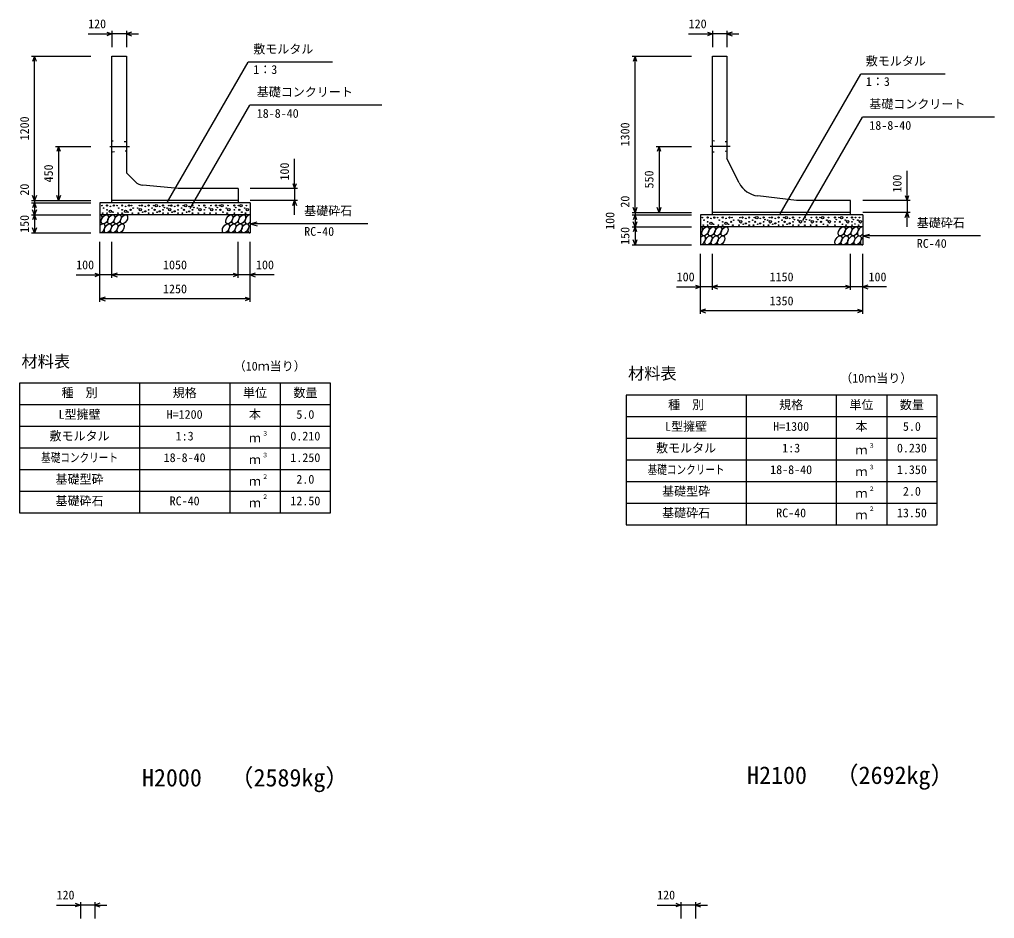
# Model space of a CAD drawing. Units: millimetres, scale not verified. Extents: x -50400 to 50400, y -17820 to 17820.
# Drawn here: x 26505 to 34622, y 994 to 8478 of the extents above; entities that cross this region are included whole.
import ezdxf
from ezdxf.enums import TextEntityAlignment as Align

# ---------------------------------------------------------------- set-up
doc = ezdxf.new("R2010")
doc.units = ezdxf.units.MM
doc.header["$LTSCALE"] = 60
doc.linetypes.add('CHAIN1', pattern=[8, 5, -1, 1, -1])
doc.linetypes.add('DOTTED', pattern=[1.75, 0.25, -1.5])
for name, color, linetype, lineweight in [('0-0_CENTER', 7, 'CHAIN1', 25), ('0-1_DIM', 7, 'Continuous', 25), ('0-3_HATCH', 6, 'Continuous', 25), ('0-4_HYO', 3, 'Continuous', 25), ('0-5_HYO2', 4, 'Continuous', 25), ('0-6_OUTLINE', 1, 'Continuous', 25), ('0-7_OUTLINE2', 4, 'DOTTED', 25), ('0-8_TXT', 7, 'Continuous', 25)]:
    doc.layers.add(name, color=color, linetype=linetype, lineweight=lineweight)
doc.styles.add('ＭＳ ゴシック', font='')
doc.styles.get('ＭＳ ゴシック').set_extended_font_data('MS Gothic')

msp = doc.modelspace()

# ---------------------------------------------------------------- linework, layer by layer
at = {"layer": '0-0_CENTER'}
for p, q in [((27256.19, 7422.07), (27420.98, 7422.07)), ((32421.78, 7422.07), (32255.75, 7422.07))]:
    msp.add_line(p, q, dxfattribs=at)
at = {"layer": '0-1_DIM'}
for p, q in [((27275, 8383.96), (27275, 8247.07)), ((27395, 8383.96), (27395, 8247.07)), ((32274.5, 8383.96), (32274.5, 8247.07)), ((32394.5, 8383.96), (32394.5, 8247.07)), ((27075.46, 8358.96), (27275, 8358.96)), ((27395, 8358.96), (27275, 8358.96)), ((27395, 8358.96), (27495, 8358.96)), ((32074.96, 8358.96), (32274.5, 8358.96)), ((32394.5, 8358.96), (32274.5, 8358.96)), ((32394.5, 8358.96), (32494.5, 8358.96)), ((26605, 8172.07), (27100, 8172.07)), ((26630, 6972.07), (26630, 8172.07)), ((27737.15, 6960.74), (28408.42, 8123.42)), ((29110.83, 8123.42), (28408.42, 8123.42)), ((31604.5, 8172.07), (32099.5, 8172.07)), ((31629.5, 6872.07), (31629.5, 8172.07)), ((32836.65, 6860.74), (33507.92, 8023.42)), ((34210.33, 8023.42), (33507.92, 8023.42)), ((27926.63, 6906.35), (28422.9, 7765.91)), ((29522.44, 7765.91), (28422.9, 7765.91)), ((33026.13, 6806.35), (33522.4, 7665.91)), ((34621.94, 7665.91), (33522.4, 7665.91)), ((26805, 7422.07), (27100, 7422.07)), ((26830, 7422.07), (26830, 6972.07)), ((31804.5, 7422.07), (32099.5, 7422.07)), ((31829.5, 7422.07), (31829.5, 6872.07)), ((28795, 7072.07), (28795, 7319.76)), ((33894.5, 6972.07), (33894.5, 7219.76)), ((28820, 7072.07), (28425, 7072.07)), ((28795, 7072.07), (28795, 6972.07)), ((26605, 6972.07), (27100, 6972.07)), ((26605, 6952.07), (27100, 6952.07)), ((26630, 6972.07), (26630, 6952.07)), ((26630, 6952.07), (26630, 6852.07)), ((28820, 6972.07), (28425, 6972.07)), ((28795, 6852.07), (28795, 6972.07)), ((33919.5, 6972.07), (33524.5, 6972.07)), ((33894.5, 6972.07), (33894.5, 6872.07)), ((26605, 6852.07), (27100, 6852.07)), ((26630, 6852.07), (26630, 6702.07)), ((31604.5, 6872.07), (32099.5, 6872.07)), ((31604.5, 6852.07), (32099.5, 6852.07)), ((31629.5, 6872.07), (31629.5, 6852.07)), ((31629.5, 6852.07), (31629.5, 6752.07)), ((33919.5, 6872.07), (33524.5, 6872.07)), ((33894.5, 6752.07), (33894.5, 6872.07)), ((28425, 6777.07), (28482.96, 6792.6)), ((29405.32, 6777.07), (28425, 6777.07)), ((28425, 6777.07), (28482.96, 6761.54)), ((31604.5, 6752.07), (32099.5, 6752.07)), ((31629.5, 6752.07), (31629.5, 6602.07)), ((26605, 6702.07), (27100, 6702.07)), ((33524.5, 6677.07), (33582.46, 6692.6)), ((34504.82, 6677.07), (33524.5, 6677.07)), ((33524.5, 6677.07), (33582.46, 6661.54)), ((27175, 6127.07), (27175, 6627.07)), ((27275, 6327.07), (27275, 6627.07)), ((28325, 6327.07), (28325, 6627.07)), ((28325, 6327.07), (28325, 6627.07)), ((28425, 6127.07), (28425, 6627.07)), ((31604.5, 6602.07), (32099.5, 6602.07)), ((32174.5, 6027.07), (32174.5, 6527.07)), ((32274.5, 6227.07), (32274.5, 6527.07)), ((33424.5, 6227.07), (33424.5, 6527.07)), ((33424.5, 6227.07), (33424.5, 6527.07)), ((33524.5, 6027.07), (33524.5, 6527.07)), ((26975.46, 6352.07), (27175, 6352.07)), ((27275, 6352.07), (27175, 6352.07)), ((28325, 6352.07), (27275, 6352.07)), ((28425, 6352.07), (28325, 6352.07)), ((28624.54, 6352.07), (28425, 6352.07)), ((31974.96, 6252.07), (32174.5, 6252.07)), ((32274.5, 6252.07), (32174.5, 6252.07)), ((33424.5, 6252.07), (32274.5, 6252.07)), ((33524.5, 6252.07), (33424.5, 6252.07)), ((33724.04, 6252.07), (33524.5, 6252.07)), ((28425, 6152.07), (27175, 6152.07)), ((33524.5, 6052.07), (32174.5, 6052.07)), ((26812.46, 1105.95), (27012, 1105.95)), ((27012, 1130.95), (27012, 994.06)), ((27132, 1105.95), (27012, 1105.95)), ((27132, 1130.95), (27132, 994.06)), ((27132, 1105.95), (27232, 1105.95)), ((31812.46, 1105.95), (32012, 1105.95)), ((32012, 1130.95), (32012, 994.06)), ((32132, 1105.95), (32012, 1105.95)), ((32132, 1130.95), (32132, 994.06)), ((32132, 1105.95), (32232, 1105.95))]:
    msp.add_line(p, q, dxfattribs=at)
for points in [[(27232.71, 8374.35), (27275, 8358.96), (27232.71, 8343.57)], [(27437.29, 8374.35), (27395, 8358.96), (27437.29, 8343.57)], [(32232.21, 8374.35), (32274.5, 8358.96), (32232.21, 8343.57)], [(32436.79, 8374.35), (32394.5, 8358.96), (32436.79, 8343.57)], [(26645.39, 8129.78), (26630, 8172.07), (26614.61, 8129.78)], [(31644.89, 8129.78), (31629.5, 8172.07), (31614.11, 8129.78)], [(26845.39, 7379.78), (26830, 7422.07), (26814.61, 7379.78)], [(31844.89, 7379.78), (31829.5, 7422.07), (31814.11, 7379.78)], [(28779.61, 7114.35), (28795, 7072.07), (28810.39, 7114.35)], [(26645.39, 7014.35), (26630, 6972.07), (26614.61, 7014.35)], [(26845.39, 7014.35), (26830, 6972.07), (26814.61, 7014.35)], [(33879.11, 7014.35), (33894.5, 6972.07), (33909.89, 7014.35)], [(26645.39, 6909.78), (26630, 6952.07), (26614.61, 6909.78)], [(28779.61, 6929.78), (28795, 6972.07), (28810.39, 6929.78)], [(31644.89, 6914.35), (31629.5, 6872.07), (31614.11, 6914.35)], [(31844.89, 6914.35), (31829.5, 6872.07), (31814.11, 6914.35)], [(26645.39, 6894.35), (26630, 6852.07), (26614.61, 6894.35)], [(26645.39, 6809.78), (26630, 6852.07), (26614.61, 6809.78)], [(31644.89, 6809.78), (31629.5, 6852.07), (31614.11, 6809.78)], [(33879.11, 6829.78), (33894.5, 6872.07), (33909.89, 6829.78)], [(26645.39, 6744.35), (26630, 6702.07), (26614.61, 6744.35)], [(31644.89, 6794.35), (31629.5, 6752.07), (31614.11, 6794.35)], [(31644.89, 6709.78), (31629.5, 6752.07), (31614.11, 6709.78)], [(31644.89, 6644.35), (31629.5, 6602.07), (31614.11, 6644.35)], [(27132.71, 6367.46), (27175, 6352.07), (27132.71, 6336.68)], [(27317.29, 6367.46), (27275, 6352.07), (27317.29, 6336.68)], [(28282.71, 6367.46), (28325, 6352.07), (28282.71, 6336.68)], [(28467.29, 6367.46), (28425, 6352.07), (28467.29, 6336.68)], [(32132.21, 6267.46), (32174.5, 6252.07), (32132.21, 6236.68)], [(32316.79, 6267.46), (32274.5, 6252.07), (32316.79, 6236.68)], [(33382.21, 6267.46), (33424.5, 6252.07), (33382.21, 6236.68)], [(33566.79, 6267.46), (33524.5, 6252.07), (33566.79, 6236.68)], [(27217.29, 6167.46), (27175, 6152.07), (27217.29, 6136.68)], [(28382.71, 6167.46), (28425, 6152.07), (28382.71, 6136.68)], [(32216.79, 6067.46), (32174.5, 6052.07), (32216.79, 6036.68)], [(33482.21, 6067.46), (33524.5, 6052.07), (33482.21, 6036.68)], [(26969.71, 1121.35), (27012, 1105.95), (26969.71, 1090.56)], [(27174.29, 1121.35), (27132, 1105.95), (27174.29, 1090.56)], [(31969.71, 1121.35), (32012, 1105.95), (31969.71, 1090.56)], [(32174.29, 1121.35), (32132, 1105.95), (32174.29, 1090.56)]]:
    msp.add_lwpolyline(points, dxfattribs=at)
at = {"layer": '0-3_HATCH'}
for centre, radius in [((27190.97, 6929.24), 2.5), ((27204.99, 6908.23), 2.5), ((27233.86, 6930.12), 5), ((27261.9, 6922.24), 2.5), ((27289.94, 6929.24), 5), ((27317.07, 6929.24), 2.5), ((27331.09, 6908.23), 2.5), ((27359.97, 6930.12), 5), ((27388.01, 6922.24), 2.5), ((27416.04, 6929.24), 5), ((27437.07, 6929.24), 2.5), ((27451.09, 6908.23), 2.5), ((27488.91, 6908.23), 2.5), ((27509.94, 6894.23), 10), ((27502.93, 6929.24), 2.5), ((27523.96, 6929.24), 5), ((27551.99, 6922.24), 2.5), ((27580.03, 6930.12), 5), ((27608.91, 6908.23), 2.5), ((27622.93, 6929.24), 2.5), ((27643.96, 6929.24), 10), ((27671.99, 6922.24), 2.5), ((27700.03, 6930.12), 5), ((27711.37, 6912.55), 2.5), ((27734.13, 6908.23), 2.5), ((27755.16, 6894.23), 10), ((27748.15, 6929.24), 2.5), ((27769.18, 6929.24), 5), ((27797.22, 6922.24), 2.5), ((27825.26, 6930.12), 5), ((27854.13, 6908.23), 2.5), ((27868.15, 6929.24), 2.5), ((27889.18, 6929.24), 10), ((27917.22, 6922.24), 2.5), ((27945.26, 6930.12), 5), ((27956.6, 6912.55), 2.5), ((27986.06, 6908.23), 2.5), ((28007.09, 6894.23), 10), ((28000.08, 6929.24), 2.5), ((28043.7, 6930.12), 5), ((28055.04, 6912.55), 2.5), ((28084.5, 6908.23), 2.5), ((28105.53, 6894.23), 10), ((28098.51, 6929.24), 2.5), ((28140.69, 6930.12), 5), ((28152.03, 6912.55), 2.5), ((28170.39, 6929.24), 2.5), ((28191.42, 6929.24), 10), ((28226.77, 6908.23), 2.5), ((28247.8, 6894.23), 10), ((28240.79, 6929.24), 2.5), ((28294.08, 6930.12), 5), ((28305.42, 6912.55), 2.5), ((28328.05, 6929.24), 2.5), ((28349.08, 6929.24), 10), ((28379.74, 6908.23), 2.5), ((28400.77, 6894.23), 10), ((28393.76, 6929.24), 2.5), ((27197.98, 6866.21), 2.5), ((27233.86, 6894.23), 2.5), ((27233.86, 6866.21), 2.5), ((27261.9, 6881.1), 10), ((27282.93, 6874.09), 2.5), ((27324.08, 6866.21), 2.5), ((27359.97, 6894.23), 2.5), ((27359.97, 6866.21), 2.5), ((27388.01, 6881.1), 10), ((27409.03, 6874.09), 2.5), ((27430.06, 6894.23), 5), ((27444.08, 6866.21), 2.5), ((27495.92, 6866.21), 2.5), ((27530.97, 6874.09), 2.5), ((27551.99, 6881.1), 5), ((27580.03, 6894.23), 2.5), ((27580.03, 6866.21), 2.5), ((27615.92, 6866.21), 2.5), ((27629.94, 6894.23), 5), ((27650.97, 6874.09), 2.5), ((27671.99, 6881.1), 5), ((27700.03, 6894.23), 2.5), ((27700.03, 6866.21), 2.5), ((27741.14, 6866.21), 2.5), ((27776.19, 6874.09), 2.5), ((27797.22, 6881.1), 5), ((27825.26, 6894.23), 2.5), ((27825.26, 6866.21), 2.5), ((27861.14, 6866.21), 2.5), ((27875.16, 6894.23), 5), ((27896.19, 6874.09), 2.5), ((27917.22, 6881.1), 5), ((27945.26, 6894.23), 2.5), ((27945.26, 6866.21), 2.5), ((27993.07, 6866.21), 2.5), ((28043.7, 6894.23), 2.5), ((28043.7, 6866.21), 2.5), ((28091.51, 6866.21), 2.5), ((28140.69, 6894.23), 2.5), ((28140.69, 6866.21), 2.5), ((28177.4, 6894.23), 5), ((28198.43, 6874.09), 2.5), ((28233.78, 6866.21), 2.5), ((28294.08, 6894.23), 2.5), ((28294.08, 6866.21), 2.5), ((28335.06, 6894.23), 5), ((28356.09, 6874.09), 2.5), ((28386.75, 6866.21), 2.5), ((32190.47, 6829.24), 2.5), ((32233.36, 6830.12), 5), ((32261.4, 6822.24), 2.5), ((32289.44, 6829.24), 5), ((32316.57, 6829.24), 2.5), ((32359.47, 6830.12), 5), ((32387.51, 6822.24), 2.5), ((32415.54, 6829.24), 5), ((32436.57, 6829.24), 2.5), ((32502.43, 6829.24), 2.5), ((32523.46, 6829.24), 5), ((32551.49, 6822.24), 2.5), ((32579.53, 6830.12), 5), ((32622.43, 6829.24), 2.5), ((32643.46, 6829.24), 10), ((32671.49, 6822.24), 2.5), ((32699.53, 6830.12), 5), ((32747.65, 6829.24), 2.5), ((32768.68, 6829.24), 5), ((32796.72, 6822.24), 2.5), ((32824.76, 6830.12), 5), ((32867.65, 6829.24), 2.5), ((32888.68, 6829.24), 10), ((32916.72, 6822.24), 2.5), ((32944.76, 6830.12), 5), ((32999.58, 6829.24), 2.5), ((33043.2, 6830.12), 5), ((33098.01, 6829.24), 2.5), ((33140.19, 6830.12), 5), ((33169.89, 6829.24), 2.5), ((33190.92, 6829.24), 10), ((33240.29, 6829.24), 2.5), ((33293.58, 6830.12), 5), ((33327.55, 6829.24), 2.5), ((33348.58, 6829.24), 10), ((33393.26, 6829.24), 2.5), ((33435.44, 6830.12), 5), ((33465.13, 6829.24), 2.5), ((33498.39, 6829.24), 2.5), ((32197.48, 6766.21), 2.5), ((32204.49, 6808.23), 2.5), ((32233.36, 6794.23), 2.5), ((32233.36, 6766.21), 2.5), ((32261.4, 6781.1), 10), ((32282.43, 6774.09), 2.5), ((32323.58, 6766.21), 2.5), ((32330.59, 6808.23), 2.5), ((32359.47, 6794.23), 2.5), ((32359.47, 6766.21), 2.5), ((32387.51, 6781.1), 10), ((32408.53, 6774.09), 2.5), ((32429.56, 6794.23), 5), ((32443.58, 6766.21), 2.5), ((32450.59, 6808.23), 2.5), ((32488.41, 6808.23), 2.5), ((32495.42, 6766.21), 2.5), ((32509.44, 6794.23), 10), ((32530.47, 6774.09), 2.5), ((32551.49, 6781.1), 5), ((32579.53, 6794.23), 2.5), ((32579.53, 6766.21), 2.5), ((32608.41, 6808.23), 2.5), ((32615.42, 6766.21), 2.5), ((32629.44, 6794.23), 5), ((32650.47, 6774.09), 2.5), ((32671.49, 6781.1), 5), ((32699.53, 6794.23), 2.5), ((32699.53, 6766.21), 2.5), ((32710.87, 6812.55), 2.5), ((32733.63, 6808.23), 2.5), ((32740.64, 6766.21), 2.5), ((32754.66, 6794.23), 10), ((32775.69, 6774.09), 2.5), ((32796.72, 6781.1), 5), ((32824.76, 6794.23), 2.5), ((32824.76, 6766.21), 2.5), ((32853.63, 6808.23), 2.5), ((32860.64, 6766.21), 2.5), ((32874.66, 6794.23), 5), ((32895.69, 6774.09), 2.5), ((32916.72, 6781.1), 5), ((32944.76, 6794.23), 2.5), ((32944.76, 6766.21), 2.5), ((32956.1, 6812.55), 2.5), ((32985.56, 6808.23), 2.5), ((32992.57, 6766.21), 2.5), ((33006.59, 6794.23), 10), ((33043.2, 6794.23), 2.5), ((33043.2, 6766.21), 2.5), ((33054.54, 6812.55), 2.5), ((33084, 6808.23), 2.5), ((33091.01, 6766.21), 2.5), ((33105.03, 6794.23), 10), ((33140.19, 6794.23), 2.5), ((33140.19, 6766.21), 2.5), ((33151.53, 6812.55), 2.5), ((33176.9, 6794.23), 5), ((33197.93, 6774.09), 2.5), ((33226.27, 6808.23), 2.5), ((33233.28, 6766.21), 2.5), ((33247.3, 6794.23), 10), ((33293.58, 6794.23), 2.5), ((33293.58, 6766.21), 2.5), ((33304.92, 6812.55), 2.5), ((33334.56, 6794.23), 5), ((33355.59, 6774.09), 2.5), ((33379.24, 6808.23), 2.5), ((33386.25, 6766.21), 2.5), ((33400.27, 6794.23), 10), ((33435.44, 6794.23), 2.5), ((33435.44, 6766.21), 2.5), ((33446.78, 6812.55), 2.5), ((33460.09, 6775.88), 2.5), ((33484.37, 6808.23), 2.5), ((33491.38, 6766.21), 2.5), ((33505.4, 6794.23), 10)]:
    msp.add_circle(centre, radius, dxfattribs=at)
for centre, start_param, end_param in [((27162.64, 6814.54), 4.385593, 6.6745444), ((28411.14, 6814.54), 0.3357715, 4.4411806), ((27187.96, 6739.55), 3.5111464, 7.548991), ((28436.46, 6739.55), 1.2110787, 3.5658734), ((32162.14, 6714.54), 4.385593, 6.6745444), ((33510.64, 6714.54), 0.3357715, 4.4411806), ((32187.46, 6639.55), 3.5111464, 7.548991), ((33535.96, 6639.55), 1.2110787, 3.5658734)]:
    msp.add_ellipse(centre, major_axis=(21.81, 35.31), ratio=0.5792, start_param=start_param, end_param=end_param, dxfattribs=at)
for centre in [(27215.84, 6814.54), (27269.05, 6814.54), (27322.26, 6814.54), (27375.47, 6814.54), (28251.51, 6814.54), (28304.72, 6814.54), (28357.93, 6814.54), (27241.16, 6739.55), (27294.37, 6739.55), (27347.58, 6739.55), (28223.63, 6739.55), (28276.84, 6739.55), (28330.04, 6739.55), (28383.25, 6739.55), (32215.34, 6714.54), (32268.55, 6714.54), (32321.76, 6714.54), (32374.97, 6714.54), (33351.01, 6714.54), (33404.22, 6714.54), (33457.43, 6714.54), (32240.66, 6639.55), (32293.87, 6639.55), (32347.08, 6639.55), (33323.13, 6639.55), (33376.34, 6639.55), (33429.54, 6639.55), (33482.75, 6639.55)]:
    msp.add_ellipse(centre, major_axis=(21.81, 35.31), ratio=0.5792, dxfattribs=at)
at = {"layer": '0-4_HYO'}
for p, q in [((27505, 5452.07), (27505, 4372.07)), ((28255, 5452.07), (28255, 4372.07)), ((28675, 5452.07), (28675, 4372.07)), ((32554.5, 5352.07), (32554.5, 4272.07)), ((33304.5, 5352.07), (33304.5, 4272.07)), ((33724.5, 5352.07), (33724.5, 4272.07)), ((26505, 5272.07), (29095, 5272.07)), ((31554.5, 5172.07), (34144.5, 5172.07))]:
    msp.add_line(p, q, dxfattribs=at)
for points in [[(26505, 4372.07), (29095, 4372.07), (29095, 5452.07), (26505, 5452.07)], [(31554.5, 4272.07), (34144.5, 4272.07), (34144.5, 5352.07), (31554.5, 5352.07)]]:
    msp.add_lwpolyline(points, close=True, dxfattribs=at)
at = {"layer": '0-5_HYO2'}
for p, q in [((26505, 5092.07), (29095, 5092.07)), ((31554.5, 4992.07), (34144.5, 4992.07)), ((26505, 4912.07), (29095, 4912.07)), ((31554.5, 4812.07), (34144.5, 4812.07)), ((26505, 4732.07), (29095, 4732.07)), ((31554.5, 4632.07), (34144.5, 4632.07)), ((26505, 4552.07), (29095, 4552.07)), ((31554.5, 4452.07), (34144.5, 4452.07))]:
    msp.add_line(p, q, dxfattribs=at)
at = {"layer": '0-6_OUTLINE'}
for p, q in [((27275, 8172.07), (27395, 8172.07)), ((27275, 6952.07), (27275, 8172.07)), ((27395, 8172.07), (27395, 7202.07)), ((32274.5, 8172.07), (32394.5, 8172.07)), ((32274.5, 6852.07), (32274.5, 8172.07)), ((32394.5, 8172.07), (32394.5, 7322.07)), ((32496.14, 7118.79), (32394.5, 7322.07)), ((27469.4, 7127.67), (27395, 7202.07)), ((27825, 7072.07), (27531.06, 7098.79)), ((28325, 7072.07), (27825, 7072.07)), ((28325, 7072.07), (28325, 6952.07)), ((32974.5, 6972.07), (32651.92, 7009.58)), ((28325, 6972.07), (27275, 6972.07)), ((28425, 6952.07), (28425, 6702.07)), ((28425, 6852.07), (27175, 6852.07)), ((33424.5, 6872.07), (32274.5, 6872.07)), ((33524.5, 6852.07), (33524.5, 6602.07)), ((33524.5, 6752.07), (32174.5, 6752.07)), ((28425, 6702.07), (27175, 6702.07)), ((33524.5, 6602.07), (32174.5, 6602.07))]:
    msp.add_line(p, q, dxfattribs=at)
for points in [[(28425, 6952.07), (27175, 6952.07), (27175, 6702.07)], [(33424.5, 6852.07), (33424.5, 6972.07), (32974.5, 6972.07)], [(33524.5, 6852.07), (32174.5, 6852.07), (32174.5, 6602.07)]]:
    msp.add_lwpolyline(points, dxfattribs=at)
for centre, radius, start, end in [((27540.11, 7198.38), 100, 225, 264.80557), ((32675.02, 7208.24), 200, 206.56505, 263.36749)]:
    msp.add_arc(centre, radius, start, end, dxfattribs=at)
at = {"layer": '0-7_OUTLINE2'}
for p, q in [((27280, 7466.75), (27275, 7472.07)), ((27390, 7459.88), (27280, 7466.75)), ((27390, 7459.88), (27395, 7464.57)), ((32394.5, 7459.57), (32274.5, 7467.07)), ((27280, 7377.38), (27275, 7372.07)), ((27280, 7377.38), (27390, 7384.25)), ((27390, 7384.25), (27395, 7379.57)), ((32274.5, 7377.07), (32394.5, 7384.57))]:
    msp.add_line(p, q, dxfattribs=at)

# ---------------------------------------------------------------- texts
at = {"layer": '0-1_DIM', "style": 'ＭＳ ゴシック'}
for s, p in [('120', (27076.36, 8383.96)), ('120', (32075.86, 8383.96)), ('敷モルタル', (28451.27, 8173.42)), ('敷モルタル', (33550.77, 8073.42)), ('1：3', (28451.27, 8003.3)), ('1：3', (33550.77, 7903.3)), ('基礎コンクリート', (28480.15, 7815.91)), ('基礎コンクリート', (33579.65, 7715.91)), ('18-8-40', (28480.15, 7638.28)), ('18-8-40', (33579.65, 7538.28)), ('基礎砕石', (28875.25, 6827.07)), ('基礎砕石', (33974.75, 6727.07)), ('RC-40', (28875.25, 6655.69)), ('RC-40', (33974.75, 6555.69)), ('100', (26976.36, 6377.07)), ('1050', (27700, 6377.07)), ('100', (28473.64, 6377.07)), ('100', (31975.86, 6277.07)), ('1150', (32749.5, 6277.07)), ('100', (33573.14, 6277.07)), ('1250', (27700, 6177.07)), ('1350', (32749.5, 6077.07)), ('120', (26813.36, 1130.95)), ('120', (31813.36, 1130.95))]:
    msp.add_text(s, height=73.31, dxfattribs=at).set_placement(p, align=Align.BOTTOM_LEFT)
for s, p in [('1200', (26605, 7472.07)), ('1300', (31604.5, 7422.07)), ('450', (26805, 7122.07)), ('100', (28770, 7137.71)), ('550', (31804.5, 7072.07)), ('100', (33869.5, 7037.71)), ('20', (26605, 7012.13)), ('20', (31604.5, 6912.13)), ('150', (26605, 6702.07)), ('100', (31479.5, 6727.07)), ('150', (31604.5, 6602.07))]:
    msp.add_text(s, height=73.31, rotation=90, dxfattribs=at).set_placement(p, align=Align.BOTTOM_LEFT)
at = {"layer": '0-8_TXT', "style": 'ＭＳ ゴシック'}
for s, height, p in [('材料表', 98.97, (26521.67, 5552.07)), ('（10ｍ当り）', 73.31, (28288.33, 5533.73)), ('材料表', 98.97, (31571.17, 5452.07)), ('（10ｍ当り）', 73.31, (33337.83, 5433.73)), ('種\u3000別', 73.31, (26855, 5312.07)), ('規格', 73.31, (27780, 5312.07)), ('単位', 73.31, (28365, 5312.07)), ('数量', 73.31, (28785, 5312.07)), ('種\u3000別', 73.31, (31904.5, 5212.07)), ('規格', 73.31, (32829.5, 5212.07)), ('単位', 73.31, (33414.5, 5212.07)), ('数量', 73.31, (33834.5, 5212.07)), ('L型擁壁', 73.31, (26830, 5132.07)), ('H=1200', 73.31, (27730, 5132.07)), ('本', 73.31, (28415, 5132.07)), ('5.0', 73.31, (28810, 5132.07)), ('L型擁壁', 73.31, (31879.5, 5032.07)), ('H=1300', 73.31, (32779.5, 5032.07)), ('本', 73.31, (33464.5, 5032.07)), ('5.0', 73.31, (33859.5, 5032.07)), ('敷モルタル', 73.31, (26755, 4952.07)), ('1:3', 73.31, (27805, 4952.07)), ('３', 36.66, (28524.24, 5002.68)), ('0.210', 73.31, (28760, 4952.07)), ('ｍ', 73.31, (28415, 4935.4)), ('敷モルタル', 73.31, (31804.5, 4852.07)), ('３', 36.66, (28524.24, 4822.68)), ('1:3', 73.31, (32854.5, 4852.07)), ('ｍ', 73.31, (33464.5, 4835.4)), ('３', 36.66, (33573.74, 4902.68)), ('0.230', 73.31, (33809.5, 4852.07)), ('18-8-40', 73.31, (27705, 4772.07)), ('ｍ', 73.31, (28415, 4755.4)), ('1.250', 73.31, (28760, 4772.07)), ('18-8-40', 73.31, (32754.5, 4672.07)), ('ｍ', 73.31, (33464.5, 4655.4)), ('３', 36.66, (33573.74, 4722.68)), ('1.350', 73.31, (33809.5, 4672.07)), ('基礎型砕', 73.31, (26805, 4592.07)), ('ｍ', 73.31, (28415, 4575.4)), ('２', 36.66, (28524.24, 4642.68)), ('2.0', 73.31, (28810, 4592.07)), ('基礎型砕', 73.31, (31854.5, 4492.07)), ('ｍ', 73.31, (33464.5, 4475.4)), ('２', 36.66, (33573.74, 4542.68)), ('2.0', 73.31, (33859.5, 4492.07)), ('基礎砕石', 73.31, (26805, 4412.07)), ('RC-40', 73.31, (27755, 4412.07)), ('ｍ', 73.31, (28415, 4395.4)), ('２', 36.66, (28524.24, 4476.01)), ('12.50', 73.31, (28760, 4412.07)), ('基礎砕石', 73.31, (31854.5, 4312.07)), ('RC-40', 73.31, (32804.5, 4312.07)), ('２', 36.66, (33573.74, 4376.01)), ('13.50', 73.31, (33809.5, 4312.07)), ('ｍ', 73.31, (33464.5, 4295.4)), ('（2692kg）', 146.6, (33290.62, 2070)), ('H2000', 146.6, (27524.5, 2049.31)), ('（2589kg）', 146.6, (28253.12, 2049.31)), ('H2100', 146.6, (32562, 2070))]:
    msp.add_text(s, height=height, dxfattribs=at).set_placement(p, align=Align.BOTTOM_LEFT)
at = {"layer": '0-8_TXT', "style": 'ＭＳ ゴシック', "width": 0.8}
for p in [(26685, 4772.07), (31734.5, 4672.07)]:
    msp.add_text('基礎コンクリート', height=73.31, dxfattribs=at).set_placement(p, align=Align.BOTTOM_LEFT)

doc.saveas('drawing.dxf')
